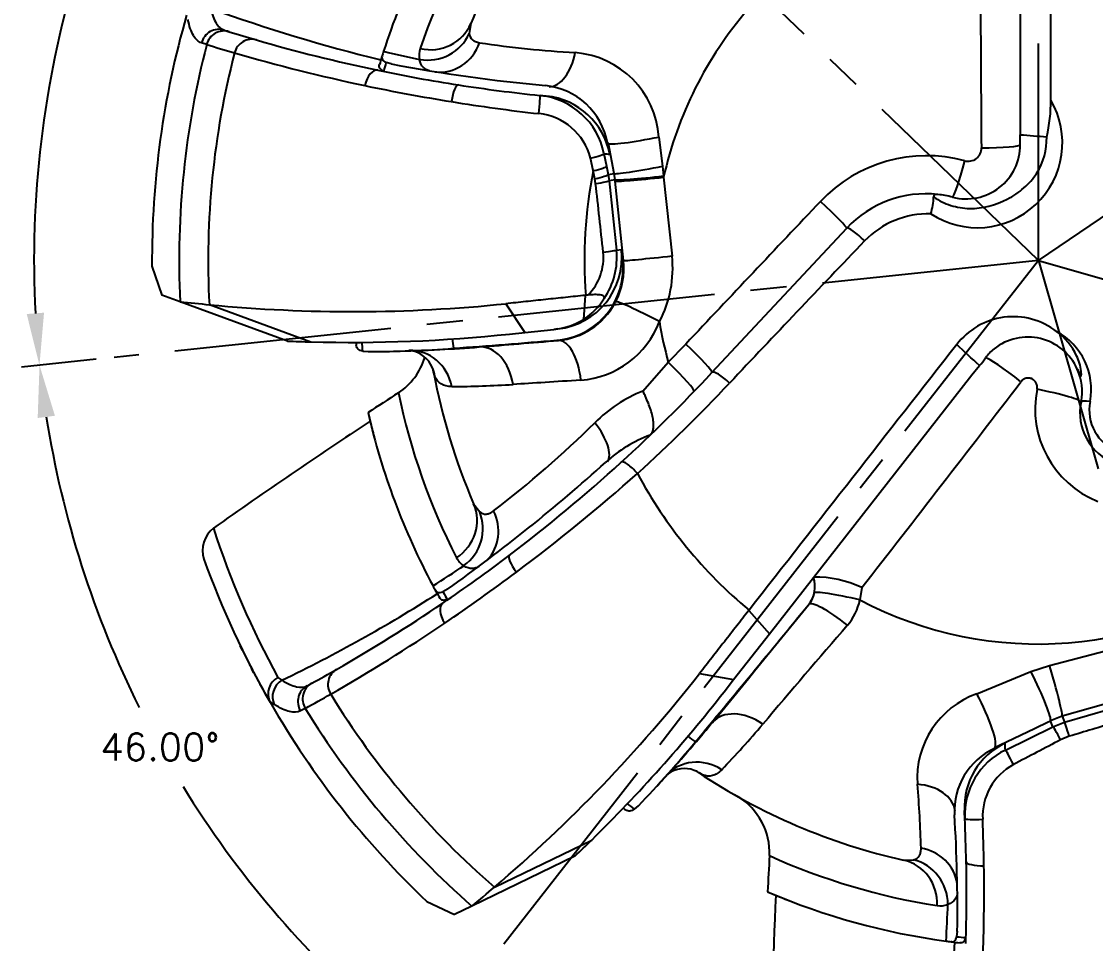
# Model space of a CAD drawing. Extents: x 34 to 102, y 11 to 33.
# Drawn here: x 93.64 to 97.351, y 14.397 to 17.584 of the extents above; entities that cross this region are included whole.
import ezdxf

# ---------------------------------------------------------------- set-up
doc = ezdxf.new("R2010")
doc.units = 0
doc.header["$MEASUREMENT"] = 0
doc.header["$PDMODE"] = 35
doc.linetypes.add('CENTER2', pattern=[1.125, 0.75, -0.125, 0.125, -0.125])
doc.layers.get('Defpoints').update_dxf_attribs({"color": 10, "linetype": 'CONTINUOUS'})
for name, color, linetype in [('CLine', 5, 'CENTER2'), ('Default', 7, 'CONTINUOUS'), ('Dims', 4, 'CONTINUOUS'), ('ODG-42752R1', 7, 'CONTINUOUS')]:
    doc.layers.add(name, color=color, linetype=linetype)
doc.styles.add('RomanS', font='romans')
doc.dimstyles.get("Standard").update_dxf_attribs({"dimtxt": 0.094, "dimasz": 0.18, "dimexe": 0.0625, "dimexo": 0.0625, "dimgap": 0.09, "dimtad": 0, "dimtih": 1, "dimtoh": 1, "dimdec": 4, "dimzin": 4, "dimdsep": 46, "dimtxsty": 'RomanS', "dimcen": 0.09, "dimazin": 1, "dimtfac": 1, "dimtdec": 4, "dimtofl": 0, "dimtmove": 0, "dimatfit": 1, "dimfxl": 1, "dimtfill": 1, "dimtolj": 1, "dimtzin": 0, "dimarcsym": 0})

# ---------------------------------------------------------------- blocks, each defined once
blk = doc.blocks.new('SE')
at = {"layer": 'ODG-42752R1', "color": 7, "linetype": 'Continuous'}
for p, q in [((8.0079, 7.3999), (8.0079, 6.2448)), ((5.2572, 6.6064), (5.275, 6.6008)), ((6.1094, 6.6292), (6.1042, 6.5951)), ((5.1969, 6.5566), (5.1789, 6.5623)), ((5.1969, 6.5566), (5.1969, 6.5566)), ((5.8019, 6.514), (5.8028, 6.5166)), ((5.8168, 6.495), (5.8163, 6.4933)), ((5.8348, 6.4895), (5.8168, 6.495)), ((6.7586, 6.2368), (6.772, 6.1362)), ((8.0079, 6.2105), (8.0079, 6.2448)), ((6.5817, 6.2166), (6.5891, 6.1774)), ((6.6047, 6.1104), (6.5847, 6.2143)), ((6.5326, 6.1206), (6.5228, 6.1641)), ((6.5694, 6.1794), (6.578, 6.1357)), ((6.578, 6.1357), (6.5837, 6.1073)), ((6.772, 6.1362), (6.7753, 6.102)), ((6.5383, 6.0924), (6.5326, 6.1206)), ((6.5407, 6.0764), (6.5383, 6.0924)), ((6.5837, 6.1073), (6.6047, 6.1104)), ((6.5837, 6.1073), (6.5869, 6.0857)), ((6.6079, 6.0889), (6.5869, 6.0857)), ((6.5869, 6.0857), (6.6126, 5.8459)), ((6.6079, 6.0889), (6.6047, 6.1104)), ((6.6083, 6.0845), (6.6079, 6.0889)), ((6.7753, 6.102), (6.7756, 6.0978)), ((6.7756, 6.0978), (6.8046, 5.8255)), ((6.6371, 5.8095), (6.6083, 6.0845)), ((6.9425, 5.4227), (7.408, 5.9219)), ((6.6126, 5.8459), (6.63, 5.8477)), ((6.63, 5.8477), (6.634, 5.81)), ((5.0079, 5.7904), (5.042, 5.6907)), ((5.1051, 5.6675), (5.042, 5.6907)), ((6.5047, 5.6894), (6.4982, 5.6062)), ((6.5063, 5.6896), (6.5047, 5.6894)), ((6.5142, 5.6904), (6.5063, 5.6896)), ((5.476, 5.5314), (5.1051, 5.6675)), ((5.2064, 5.6573), (5.2061, 5.6573)), ((5.2064, 5.6573), (5.5568, 5.5287)), ((6.23, 5.6606), (6.2963, 5.5612)), ((6.2963, 5.5612), (6.3963, 5.5717)), ((6.4097, 5.5732), (6.3963, 5.5717)), ((6.2433, 5.5557), (6.2963, 5.5612)), ((5.7366, 5.4966), (5.7543, 5.4949)), ((6.7918, 5.458), (6.852, 5.521)), ((6.7041, 5.3587), (6.7918, 5.458)), ((5.9852, 5.4098), (5.9805, 5.4255)), ((7.8405, 5.4148), (7.8666, 5.4468)), ((7.1411, 4.5197), (7.8405, 5.4148)), ((6.1192, 4.9687), (6.1402, 4.9412)), ((7.4598, 4.6795), (7.4533, 4.6366)), ((5.9886, 4.6674), (5.9872, 4.6699)), ((6.029, 4.674), (6.0126, 4.6649)), ((6.0126, 4.6649), (6.0134, 4.6634)), ((7.0709, 4.6014), (7.0699, 4.6002)), ((7.2764, 4.6201), (7.2761, 4.62)), ((7.0699, 4.6002), (7.1411, 4.5197)), ((7.0173, 4.3612), (7.1411, 4.5197)), ((5.3203, 4.4629), (5.3128, 4.4783)), ((8.1092, 4.4103), (8.3018, 4.4604)), ((5.3602, 4.3843), (5.3523, 4.3995)), ((6.8998, 4.3825), (7.0173, 4.3612)), ((7.858, 4.3119), (8.0445, 4.3889)), ((8.0445, 4.3889), (8.1092, 4.4103)), ((5.4432, 4.3684), (5.457, 4.3591)), ((5.5437, 4.3398), (5.56, 4.3487)), ((6.9845, 4.3192), (7.0173, 4.3612)), ((5.4024, 4.3069), (5.3941, 4.3218)), ((5.4304, 4.2756), (5.4143, 4.2862)), ((5.4143, 4.2862), (5.4162, 4.2827)), ((8.3481, 4.2905), (8.1526, 4.2347)), ((5.5376, 4.2618), (5.5211, 4.2528)), ((5.5376, 4.2618), (5.5376, 4.2618)), ((8.1526, 4.2347), (8.1119, 4.2192)), ((8.1526, 4.2347), (8.1606, 4.2138)), ((8.1606, 4.2138), (8.32, 4.2597)), ((7.9563, 4.1178), (8.12, 4.1981)), ((8.12, 4.1981), (8.1119, 4.2192)), ((8.12, 4.1981), (8.1606, 4.2138)), ((8.1771, 4.1652), (8.1469, 4.1528)), ((7.9551, 4.1412), (7.9182, 4.1235)), ((6.9101, 4.0322), (6.8956, 4.0398)), ((6.675, 3.9137), (6.6885, 3.9252)), ((6.1912, 3.6439), (6.527, 3.8067)), ((6.4689, 3.7504), (6.1134, 3.5781)), ((7.6046, 3.7372), (7.6391, 3.738)), ((6.1912, 3.6439), (6.1909, 3.6437)), ((5.9575, 3.5936), (6.0529, 3.5488)), ((6.1134, 3.5781), (6.0529, 3.5488)), ((7.7899, 3.491), (7.7877, 3.4724)), ((7.7715, 3.4544), (7.7688, 3.4548)), ((7.7877, 3.4724), (7.7894, 3.4722))]:
    blk.add_line(p, q, dxfattribs=at)
for centre, radius, start, end in [((8.0704, 5.8105), 2.125, 140.4398, 157.3392), ((8.0704, 5.8105), 2.375, 146.7973, 162.2846), ((114.1059, 7.083), 106.2362, 179.979191, 180.476389), ((8.0704, 5.8105), 2.258, 145.7055, 161.0806), ((7.0364, 11.6427), 5.2858, 249.7959, 256.459), ((8.0704, 5.8105), 3.0625, 163.9274, 180.3765), ((8.0704, 5.8105), 1.3263, 139.1943, 167.4926), ((5.2571, 6.5414), 0.0621, 73.2405, 165.8215), ((6.9007, 11.8145), 5.4613, 252.6813, 253.7112), ((6.9119, 11.8516), 5.5, 253.7076, 258.2095), ((8.0704, 5.8105), 2.9687, 165.4448, 182.7615), ((6.8502, 11.8504), 5.5459, 252.6561, 253.694), ((8.1875, 5.7734), 2.4978, 162.2895, 162.6883), ((7.0735, 11.8407), 5.4563, 256.5892, 257.927), ((6.0014, 6.52), 0.0708, 161.3669, 192.1606), ((6.6805, 10.1722), 3.6497, 261.4824, 266.7007), ((8.0704, 5.8105), 2.8684, 165.5243, 183.0627), ((7.0182, 12.4597), 6.1779, 253.78535, 258.09203), ((8.0704, 5.8105), 2.375, 162.7718, 163.4512), ((6.4457, 6.2159), 0.3136, 3.8259, 85.4613), ((6.9119, 11.8516), 5.5, 258.2095, 261.1565), ((9.3731, 5.4768), 3.6991, 164.0504, 164.5029), ((6.8812, 12.0119), 5.6206, 259.2699, 264.7528), ((7.0504, 12.6109), 6.3325, 258.08865, 260.83825), ((6.9119, 11.8516), 5.5, 261.1565, 264.1198), ((6.3423, 6.1727), 0.2433, 10.3767, 84.1255), ((7.0849, 12.8263), 6.5507, 260.84075, 263.51113), ((6.9119, 11.8516), 5.5, 264.1198, 264.3624), ((6.3227, 6.1303), 0.2516, 11.2522, 84.1139), ((6.3461, 6.1323), 0.2472, 10.5036, 84.0676), ((6.5394, 6.4434), 0.0914, 232.6755, 235.3036), ((7.8597, 6.217), 0.2936, 236.654, 30.2108), ((7.5856, 6.36), 0.5278, 346.5613, 0.514), ((6.3236, 6.1131), 0.2056, 14.3755, 84.1304), ((15.4872, 96.5094), 90.5739, 265.263279, 265.321121), ((6.5002, 6.1006), 0.1417, 53.375, 54.9037), ((6.3488, 6.1725), 0.2396, 10.0521, 10.749), ((7.8204, 6.2105), 0.1875, 255.6226, 0), ((7.828, 6.1985), 0.0454, 254.4541, 1.5127), ((7.1572, 11.8993), 5.75, 264.13259, 264.33031), ((7.6841, 5.6677), 0.5045, 74.8636, 136.6332), ((8.0704, 5.8105), 1.5688, 168.6001, 184.423), ((-76.8075, -3.1382), 83.8561, 6.145572, 6.308748), ((198.825, -175.1748), 263.6373, 136.585908, 136.733271), ((7.6811, 5.6672), 0.3734, 83.5131, 137), ((7.5345, 6.0303), 0.1739, 340.3139, 359.8614), ((7.6811, 5.6672), 0.3734, 75.6226, 83.5131), ((7.691, 5.6652), 0.3065, 88.6321, 136.1867), ((67.8655, -51.9288), 83.6015, 136.255028, 136.719396), ((6.3823, 5.8209), 0.2492, 276.3201, 6.1768), ((6.3843, 5.8198), 0.1834, 315.1007, 6.0054), ((6.3654, 5.8198), 0.2486, 325.2309, 6.0273), ((6.3855, 5.7832), 0.2499, 274.8922, 6.1491), ((6.3872, 5.7833), 0.2512, 332.6756, 5.983), ((6.6176, 5.7061), 0.1052, 79.3566, 81.0446), ((6.4089, 5.7837), 0.398, 332.2797, 6.024), ((6.3826, 5.7926), 0.2193, 301.8003, 328.487), ((5.6835, 10.8793), 5.2438, 263.6672, 264.7767), ((5.7016, 10.7803), 5.147, 264.4794, 275.8929), ((6.389, 5.7813), 0.2487, 275.2921, 331.3538), ((6.389, 5.7813), 0.2487, 331.3538, 332.9019), ((6.3722, 5.8108), 0.2403, 275.7743, 301.6297), ((7.9831, 5.371), 0.2448, 52.2047, 142.7873), ((6.4658, 5.7117), 0.3163, 274.4009, 339.0559), ((8.0704, 5.8105), 1.3263, 189.1943, 195.4133), ((5.6945, 10.7769), 5.25, 267.6147, 268.4975), ((5.6945, 10.7769), 5.25, 268.4975, 276), ((20.8023, 7.2361), 14.854, 186.56192, 186.68678), ((1.3747, 68.0733), 62.7412, 274.27286, 274.600373), ((1.4411, 64.1916), 58.8682, 274.576999, 274.843855), ((6.4273, 5.6806), 0.1478, 262.0417, 264.0235), ((8.0338, 5.3577), 0.1875, 24.1814, 128.5019), ((8.0258, 5.3644), 0.227, 349.3584, 61.7865), ((8.0704, 5.8105), 2.375, 186.8576, 187.1333), ((0.7719, 4.9282), 4.9971, 6.5317, 6.9019), ((5.7379, 9.6687), 4.1739, 270.2245, 274.2783), ((5.6543, 12.2169), 6.7235, 271.59939, 272.97176), ((5.8876, 5.4032), 0.0962, 23.2605, 79.7152), ((5.8031, 9.6522), 4.1547, 272.7511, 274.6332), ((5.7592, 12.0043), 6.5043, 272.55657, 273.34499), ((-44.8825, -51.7387), 77.7988, 47.310906, 47.389503), ((8.0069, 5.3915), 0.1443, 128.5019, 145.375), ((5.7329, 5.5422), 0.228, 303.6795, 342.8481), ((7.7092, 5.596), 0.2169, 316.515, 325.603), ((5.9308, 5.4194), 0.0501, 6.9465, 26.0586), ((8.0704, 5.8105), 2.125, 190.4398, 203.3392), ((2.9201, 9.1737), 5.5, 312.4029, 317), ((8.0338, 5.3577), 0.1875, 348.6735, 24.1814), ((6.0291, 8.92), 3.5457, 270.2349, 273.6581), ((2.8089, 9.3384), 5.7631, 312.27036, 316.70135), ((-59.0609, 56.691), 84.4406, 321.978694, 322.589081), ((14.4917, -8.0947), 15.9794, 122.69827, 123.1467), ((8.0704, 5.8106), 2.258, 191.7055, 207.0806), ((6.8904, 4.8946), 0.5001, 111.8657, 134.8343), ((8.4028, 5.2968), 0.3438, 168.5841, 248.2728), ((8.4015, 5.284), 0.1875, 168.6735, 249), ((8.4, 5.2932), 0.154, 169.0389, 248.4184), ((8.0704, 5.8105), 2.375, 192.7973, 208.2846), ((15.1715, -9.1072), 17.1696, 123.23425, 125.42191), ((8.0704, 5.8105), 2.375, 193.5512, 194.8804), ((3.9172, 7.9014), 3.7285, 307.5259, 314.6564), ((6.9036, 4.747), 0.4914, 110.7688, 131.9065), ((2.5689, 9.5438), 5.9739, 305.39528, 312.11945), ((2.9201, 9.1737), 5.5, 307.1565, 312.4029), ((2.2523, 10.0857), 6.6911, 306.86803, 311.49322), ((8.0704, 5.8105), 1.5688, 208.0095, 230.423), ((5.2819, 4.807), 0.099, 128.5927, 197.3075), ((8.0703, 5.8105), 2.9969, 198.0011, 208.7643), ((2.9201, 9.1737), 5.5, 304.2095, 307.1565), ((8.0704, 5.8105), 3.0625, 199.7137, 209.9274), ((3.0401, 9.2823), 5.4563, 302.5892, 303.927), ((6.1228, 4.8151), 0.0708, 207.3669, 238.1606), ((2.4701, 9.8008), 6.3325, 304.08865, 306.83825), ((7.1987, 4.6835), 0.1, 320.6684, 18.3018), ((7.2987, 4.3366), 0.3789, 64.8273, 90.6939), ((8.0704, 5.8105), 1.3263, 242.2737, 306.6978), ((8.1784, 5.8689), 2.4978, 208.2895, 208.6883), ((3.1569, 9.1181), 5.2858, 295.7959, 302.459), ((8.0704, 5.8105), 2.375, 208.7718, 209.4512), ((9.2154, 6.5158), 3.6991, 210.0504, 210.5029), ((7.1987, 4.6833), 0.1002, 320.8596, 346.713), ((2.9201, 9.1737), 5.5, 299.7076, 304.2095), ((-59.2205, 59.0007), 85.9014, 320.313733, 320.723829), ((-90.0507, 83.7764), 125.4523, 320.638421, 320.878488), ((7.2691, 4.6725), 0.1877, 318.9961, 348.9701), ((2.5564, 9.6725), 6.1779, 299.78535, 304.09203), ((42.0905, -25.3826), 45.8106, 139.20273, 139.76609), ((8.0704, 5.8105), 3.0625, 206.1066, 207.7557), ((8.0704, 5.8105), 3.0625, 207.7557, 209.4063), ((2.939, 9.1399), 5.4613, 298.6813, 299.7112), ((2.8499, 7.5589), 5.147, 310.4794, 321.8929), ((5.4722, 4.312), 0.0634, 117.2056, 204.0584), ((5.5903, 4.2945), 0.0621, 119.2405, 211.8215), ((8.0704, 5.8105), 3.0625, 209.4063, 209.9274), ((2.878, 9.1284), 5.5459, 298.6561, 299.694), ((8.0704, 5.8105), 2.8684, 211.5243, 229.0627), ((2.8474, 7.5514), 5.25, 314.4975, 322), ((7.9609, 4.0203), 0.3092, 109.4384, 183.8769), ((8.0704, 5.8105), 3.0625, 209.9274, 226.3765), ((8.0704, 5.8105), 2.9688, 211.4448, 228.7615), ((3.7319, 6.8482), 4.1547, 318.7511, 320.6332), ((2.0094, 8.4506), 6.5043, 318.55657, 319.34499), ((4.4156, 6.5022), 3.5457, 316.2349, 319.6581), ((-23.2778, 69.0804), 72.0575, 295.654776, 295.824736), ((15.1016, -18.5944), 23.7897, 106.52478, 106.92208), ((15.8892, 15.9594), 14.854, 232.56192, 232.68678), ((3.6747, 6.8128), 4.1739, 316.2245, 320.2783), ((8.0202, 3.9061), 0.2401, 115.1308, 182.8575), ((8.0597, 3.9194), 0.2452, 115.2439, 182.6416), ((8.0918, 4.0559), 0.1863, 157.7828, 158.7326), ((2.2127, 3.8452), 5.75, 2.7172, 2.95064), ((62.2003, -99.2838), 116.7086, 117.590482, 117.680776), ((1.7837, 8.5228), 6.7235, 317.59939, 318.97176), ((8.0664, 3.8928), 0.2505, 116.0674, 182.6518), ((6.8471, 3.9575), 0.0962, 69.2591, 125.7152), ((6.8654, 3.9997), 0.0501, 52.9478, 72.058), ((8.0818, 3.8883), 0.2041, 118.6555, 182.7964), ((8.0704, 5.8105), 2.125, 236.4398, 257.3392), ((4.1664, 3.6923), 3.4995, 1.4168, 5.0344), ((6.9135, 3.7618), 0.228, 357.6795, 58.3368), ((8.0704, 5.8105), 2.375, 232.8576, 233.1333), ((3.6351, -0.0525), 4.9971, 52.5317, 52.9019), ((2.3222, 3.6207), 5.5, 2.7147, 2.996), ((2.5685, 3.5683), 5.2221, 359.1516, 3.5772), ((2.3225, 3.6207), 5.4997, 1.1565, 2.7147), ((1.3959, 3.6234), 6.487, 0.83413, 2.25252), ((2.8474, 7.5514), 5.25, 313.6147, 314.4975), ((23.0943, 2.8322), 15.9794, 176.69827, 177.1467), ((8.0704, 5.8106), 2.258, 245.7055, 261.0806), ((2.3222, 3.6207), 5.5, 358.2095, 1.1565), ((1.5504, 3.6252), 6.3325, 358.08865, 0.83825), ((2.7662, 7.6146), 5.2438, 309.6672, 310.7767), ((8.0704, 5.8105), 2.375, 246.7973, 262.2846), ((24.313, 2.787), 17.1696, 177.23425, 179.42191), ((8.0704, 5.8105), 2.375, 247.5512, 248.8804), ((7.7309, 3.6498), 0.0708, 261.3669, 292.1606), ((2.3049, 3.7817), 5.4563, 356.5892, 357.927), ((2.5064, 3.7796), 5.2858, 349.7959, 356.459), ((8.0867, 5.9323), 2.4978, 262.2895, 262.6883), ((8.0704, 5.8105), 2.375, 262.7718, 263.4512), ((8.1728, 7.1514), 3.6991, 264.0504, 264.5029)]:
    blk.add_arc(centre, radius, start, end, dxfattribs=at)
for centre, major_axis, ratio, start_param, end_param in [((5.2384, 6.5468), (0.0188, 0.0596), 0.982828, 0, 1.621155), ((5.9664, 6.689), (-0.143, 0.0597), 0.965196, 1.744782, 3.141593), ((5.3514, 6.5125), (0.0175, 0.06), 0.964315, 0, 1.601373), ((5.9616, 6.652), (-0.1537, -0.0201), 0.962871, 1.255339, 2.615809), ((6.0043, 6.6156), (-0.0267, -0.1527), 0.936969, 0.052559, 1.384784), ((6.3891, 6.565), (0.0147, 0.1543), 0.554629, 3.212746, 4.526455), ((5.7753, 6.4065), (0.0128, 0.0612), 0.526971, 0, 1.545349), ((6.0568, 6.3552), (0.0096, 0.0618), 0.240853, 0, 1.544242), ((6.342, 6.3184), (0.0064, 0.0622), 0.041656, 4.704673, 6.283185), ((6.7368, 6.2439), (-0.1522, -0.0292), 0.071938, 0.034997, 1.700607), ((7.8679, 6.2105), (0.14, 0), 0.077819, 4.751765, 6.283185), ((6.5081, 6.1675), (0.0613, 0.0121), 0.10085, 4.934414, 6.2481), ((6.5167, 6.1238), (0.0613, 0.0121), 0.102455, 4.953657, 6.248094), ((6.7568, 6.14), (-0.1522, -0.0293), 0.042959, 0.034939, 1.662693), ((7.8086, 6.1645), (-0.0348, -0.1356), 0.067703, 0, 1.515757), ((6.5223, 6.0954), (0.0613, 0.0121), 0.09826, 4.955379, 6.248109), ((6.5248, 6.0792), (0.0621, 0.0067), 0.073696, 4.963811, 6.248184), ((6.7619, 6.1051), (-0.1542, -0.016), 0.028373, 0.034921, 1.654768), ((6.7624, 6.1007), (-0.1542, -0.0161), 0.02768, 0.03492, 1.653566), ((7.3056, 6.0173), (0.1024, -0.0955), 0.040863, 0, 1.493673), ((7.4537, 5.8792), (0.0457, -0.0426), 0.157917, 1.361608, 3.141593), ((6.5505, 5.8393), (0.0621, 0.0066), 0.03334, 4.972104, 6.248259), ((6.7911, 5.8257), (-0.1542, -0.0161), 0.010141, 0.034908, 1.657473), ((6.7478, 5.5965), (-0.1376, 0.0713), 0.052072, 4.642347, 6.248533), ((6.4243, 5.3791), (-0.013, 0.1545), 0.433218, 4.787776, 6.274506), ((5.9011, 5.3437), (0.0025, -0.155), 0.938632, 1.754913, 3.164098), ((6.1493, 5.3565), (-0.0123, 0.1545), 0.698749, 4.819697, 6.267875), ((6.8401, 5.5182), (0.1024, -0.0955), 0.072652, 0, 1.522506), ((6.78, 5.4548), (-0.1008, 0.0971), 0.075052, 3.141593, 4.667939), ((8.0082, 5.3777), (-0.1221, 0.0954), 0.075681, 4.755753, 6.146561), ((5.8332, 5.3806), (-0.1425, -0.061), 0.960796, 2.91873, 3.138907), ((6.9882, 5.3801), (0.0457, -0.0426), 0.235424, 1.459928, 3.141593), ((8.0657, 5.3513), (-0.152, 0.0304), 0.08564, 3.141593, 4.728634), ((8.252, 5.314), (0.0343, -0.0069), 0.222914, 1.70612, 3.141593), ((6.4742, 5.2259), (-0.1038, 0.1151), 0.410595, 3.233861, 4.548431), ((6.6711, 5.0662), (0.0421, -0.0462), 0.251216, 1.506415, 3.141593), ((5.9769, 4.9073), (0.1423, 0.0614), 0.965196, 4.886375, 6.283185), ((6.0001, 4.8782), (0.0923, 0.1245), 0.962871, 4.396931, 5.757402), ((6.0561, 4.8836), (0.0913, -0.1253), 0.936969, 0.173763, 1.384784), ((6.2798, 4.7404), (0.0377, -0.0498), 0.240853, 3.141593, 4.685835), ((7.447, 4.6246), (0.1508, -0.0357), 0.084429, 1.549087, 3.13946), ((6.0474, 4.5736), (0.0351, -0.0517), 0.526971, 3.141593, 4.686942), ((7.3965, 4.5221), (-0.1201, 0.0979), 0.194193, 4.752134, 6.280868), ((5.6767, 4.3423), (0.031, -0.0543), 0.964315, 3.141593, 4.742966), ((8.044, 4.3584), (0.0675, -0.1395), 0.090151, 0.035049, 1.746953), ((8.1099, 4.3836), (0.0425, -0.1491), 0.043253, 0.034939, 1.738563), ((5.4835, 4.3065), (-0.0338, -0.0526), 0.924504, 4.213232, 5.778563), ((5.5735, 4.2848), (0.0298, -0.0549), 0.982828, 3.141593, 4.762747), ((7.8514, 4.2656), (0.0671, -0.1397), 0.172766, 0.03544, 1.824137), ((7.0625, 4.1132), (-0.1197, 0.0985), 0.698751, 4.819697, 6.267875), ((8.1474, 4.142), (-0.0275, 0.0561), 0.070024, 4.872074, 6.248193), ((8.1778, 4.1537), (-0.0173, 0.0601), 0.039941, 4.892549, 6.248251), ((6.8993, 3.9258), (0.1132, -0.1059), 0.938632, 1.754913, 3.164098), ((7.9836, 4.0617), (-0.0275, 0.0561), 0.045008, 4.793642, 6.248243), ((6.8256, 3.9026), (-0.0551, -0.1449), 0.960796, 2.91873, 3.138867), ((7.6281, 3.8943), (-0.1547, -0.0088), 0.680958, 3.187476, 4.516453), ((7.8785, 3.8841), (-0.0624, -0.003), 0.091217, 0, 1.557324), ((7.6363, 3.6361), (0.155, 0.0002), 0.936969, 0.139232, 1.384784), ((7.5706, 3.586), (-0.034, -0.1512), 0.965196, 1.744782, 3.141593), ((7.6078, 3.5876), (0.0465, -0.1479), 0.962871, 1.255339, 2.615809), ((7.8836, 3.7329), (-0.0625, -0.0013), 0.240853, 0, 1.544242)]:
    blk.add_ellipse(centre, major_axis=major_axis, ratio=ratio, start_param=start_param, end_param=end_param, dxfattribs=at)
for points, knots in [([(8.1134, 6.3647), (8.1135, 6.5337), (8.1135, 6.7027), (8.1135, 7.0407), (8.1135, 7.2097), (8.1135, 7.3787)], [0, 0, 0, 0, 0.5, 0.5, 1, 1, 1, 1]), ([(5.2109, 6.6821), (5.2156, 6.6603), (5.2219, 6.6431), (5.2375, 6.6179), (5.2466, 6.6098), (5.2572, 6.6064)], [0, 0, 0, 0, 0.5, 0.5, 1, 1, 1, 1]), ([(5.1789, 6.5623), (5.1681, 6.5657), (5.1587, 6.5743), (5.1431, 6.6014), (5.1368, 6.6198), (5.1323, 6.6433)], [0, 0, 0, 0, 0.5, 0.5, 1, 1, 1, 1]), ([(6.1042, 6.5951), (6.105, 6.586), (6.1085, 6.5788), (6.1174, 6.5707), (6.121, 6.5685), (6.1295, 6.5649), (6.1344, 6.5636), (6.1399, 6.5627)], [0, 0, 0, 0, 0.5, 0.5, 0.75, 0.75, 1, 1, 1, 1]), ([(5.8028, 6.5166), (5.8013, 6.5121), (5.8018, 6.508), (5.8065, 6.5008), (5.8107, 6.4976), (5.8168, 6.495)], [0, 0, 0, 0, 0.5, 0.5, 1, 1, 1, 1]), ([(5.9668, 6.4655), (5.9643, 6.4663), (5.9618, 6.4672), (5.9542, 6.4705), (5.9497, 6.4735), (5.9383, 6.484), (5.9337, 6.4933), (5.9323, 6.5051)], [0.1435621, 0.1435621, 0.1435621, 0.1435621, 0.25, 0.25, 0.5, 0.5, 1, 1, 1, 1]), ([(5.8084, 6.4652), (5.8021, 6.4679), (5.7978, 6.471), (5.7929, 6.4783), (5.7924, 6.4824), (5.7937, 6.487)], [0, 0, 0, 0, 0.5, 0.5, 1, 1, 1, 1]), ([(7.7084, 6.0298), (7.7266, 6.0172), (7.7467, 6.0073), (7.7885, 5.9939), (7.8102, 5.9903), (7.877, 5.9889), (7.9218, 6.0007), (7.9836, 6.0328), (8.003, 6.0457), (8.0373, 6.0757), (8.0521, 6.0926), (8.0881, 6.1486), (8.1005, 6.1927), (8.099, 6.2373)], [0, 0, 0, 0, 0.125, 0.125, 0.25, 0.25, 0.5, 0.5, 0.625, 0.625, 0.75, 0.75, 1, 1, 1, 1]), ([(7.7233, 6.0382), (7.7211, 6.0385), (7.7191, 6.0385), (7.7155, 6.0383), (7.7139, 6.0379), (7.7112, 6.0367), (7.7101, 6.0358), (7.7086, 6.0333), (7.7083, 6.0318), (7.7084, 6.0298)], [0, 0, 0, 0, 0.25, 0.25, 0.5, 0.5, 0.75, 0.75, 1, 1, 1, 1]), ([(6.5047, 5.6894), (6.4824, 5.6871), (6.4598, 5.6847), (6.4144, 5.6799), (6.3915, 5.6775), (6.3456, 5.6727), (6.3225, 5.6703), (6.2763, 5.6654), (6.2532, 5.663), (6.23, 5.6606)], [0, 0, 0, 0, 0.25, 0.25, 0.5, 0.5, 0.75, 0.75, 1, 1, 1, 1]), ([(6.5696, 5.678), (6.5705, 5.6795), (6.571, 5.681), (6.5708, 5.6837), (6.5701, 5.685), (6.5678, 5.6872), (6.5661, 5.6882), (6.5618, 5.6898), (6.5593, 5.6904), (6.5536, 5.6914), (6.5505, 5.6917), (6.5438, 5.692), (6.5403, 5.692), (6.5295, 5.6918), (6.5219, 5.6912), (6.5142, 5.6904)], [0, 0, 0, 0, 0.125, 0.125, 0.25, 0.25, 0.375, 0.375, 0.5, 0.5, 0.625, 0.625, 0.75, 0.75, 1, 1, 1, 1]), ([(8.2049, 5.4345), (8.2082, 5.4271), (8.211, 5.4194), (8.2149, 5.4119), (8.2157, 5.4103), (8.2175, 5.4095), (8.2183, 5.4115), (8.219, 5.4182), (8.2186, 5.4231), (8.2169, 5.4371), (8.2149, 5.4463), (8.2095, 5.464), (8.2062, 5.4726), (8.1869, 5.5143), (8.1628, 5.5427), (8.1331, 5.5645)], [0, 0, 0, 0, 0.125, 0.125, 0.15625, 0.15625, 0.1875, 0.1875, 0.25, 0.25, 0.375, 0.375, 0.5, 0.5, 1, 1, 1, 1]), ([(5.7366, 5.4966), (5.7295, 5.498), (5.7241, 5.5003), (5.7166, 5.5066), (5.7144, 5.5107), (5.7138, 5.5156)], [0, 0, 0, 0, 0.5, 0.5, 1, 1, 1, 1]), ([(7.7881, 5.5191), (7.6685, 5.3661), (7.549, 5.2132), (7.3099, 4.9073), (7.1904, 4.7543), (7.0709, 4.6014)], [0, 0, 0, 0, 0.5, 0.5, 1, 1, 1, 1]), ([(6.0436, 5.3743), (6.0288, 5.3744), (6.0167, 5.3773), (5.9973, 5.3891), (5.99, 5.3979), (5.9852, 5.4098)], [0, 0, 0, 0, 0.5, 0.5, 1, 1, 1, 1]), ([(6.4901, 5.3964), (6.4465, 5.3937), (6.4051, 5.391), (6.3269, 5.3861), (6.2899, 5.3837), (6.2553, 5.3815)], [0, 0, 0, 0, 0.5, 0.5, 1, 1, 1, 1]), ([(8.0658, 5.3648), (8.0665, 5.3683), (8.0666, 5.3719), (8.0657, 5.379), (8.0647, 5.3824), (8.0601, 5.3921), (8.0549, 5.3974), (8.0452, 5.4021), (8.0418, 5.4031), (8.0346, 5.4039), (8.0311, 5.4036), (8.0241, 5.4018), (8.0209, 5.4004), (8.0149, 5.3964), (8.0123, 5.3939), (8.0101, 5.3911)], [0, 0, 0, 0, 0.125, 0.125, 0.25, 0.25, 0.5, 0.5, 0.625, 0.625, 0.75, 0.75, 0.875, 0.875, 1, 1, 1, 1]), ([(6.7299, 5.2069), (6.7329, 5.2098), (6.7352, 5.2132), (6.7379, 5.2191), (6.7386, 5.2212), (6.7398, 5.2257), (6.7403, 5.2281), (6.7412, 5.2356), (6.7413, 5.2411), (6.7407, 5.2501), (6.7404, 5.2532), (6.7395, 5.2596), (6.7389, 5.2629), (6.7368, 5.2731), (6.735, 5.2802), (6.7306, 5.295), (6.7279, 5.3028), (6.7221, 5.3184), (6.7189, 5.3264), (6.7136, 5.3384), (6.7118, 5.3424), (6.709, 5.3485), (6.708, 5.3506), (6.7061, 5.3546), (6.7051, 5.3567), (6.7041, 5.3587)], [0, 0, 0, 0, 0.125, 0.125, 0.1875, 0.1875, 0.25, 0.25, 0.375, 0.375, 0.4375, 0.4375, 0.5, 0.5, 0.625, 0.625, 0.75, 0.75, 0.875, 0.875, 0.9375, 0.9375, 0.96875, 0.96875, 1, 1, 1, 1]), ([(6.1402, 4.9412), (6.1473, 4.9355), (6.1549, 4.9329), (6.1669, 4.9337), (6.171, 4.9348), (6.1795, 4.9384), (6.1839, 4.941), (6.1883, 4.9444)], [0, 0, 0, 0, 0.5, 0.5, 0.75, 0.75, 1, 1, 1, 1]), ([(6.1382, 4.7524), (6.1358, 4.7511), (6.1334, 4.75), (6.1256, 4.7468), (6.1203, 4.7456), (6.1049, 4.7447), (6.095, 4.7479), (6.0855, 4.755)], [0.1406873, 0.1406873, 0.1406873, 0.1406873, 0.25, 0.25, 0.5, 0.5, 1, 1, 1, 1]), ([(5.9872, 4.6699), (5.9895, 4.6657), (5.9928, 4.6632), (6.0012, 4.6615), (6.0064, 4.6623), (6.0126, 4.6649)], [0, 0, 0, 0, 0.5, 0.5, 1, 1, 1, 1]), ([(6.0282, 4.6382), (6.0219, 4.6355), (6.0166, 4.6346), (6.008, 4.6361), (6.0047, 4.6386), (6.0023, 4.6428)], [0, 0, 0, 0, 0.5, 0.5, 1, 1, 1, 1]), ([(7.0699, 4.6002), (7.056, 4.5825), (7.0421, 4.5646), (7.014, 4.5286), (6.9998, 4.5104), (6.9714, 4.4741), (6.9571, 4.4558), (6.9285, 4.4192), (6.9142, 4.4009), (6.8998, 4.3825)], [0, 0, 0, 0, 0.25, 0.25, 0.5, 0.5, 0.75, 0.75, 1, 1, 1, 1]), ([(5.457, 4.3591), (5.476, 4.3473), (5.4928, 4.3399), (5.5217, 4.3335), (5.5339, 4.3345), (5.5437, 4.3398)], [0, 0, 0, 0, 0.5, 0.5, 1, 1, 1, 1]), ([(5.5211, 4.2528), (5.511, 4.2474), (5.4983, 4.2467), (5.468, 4.2542), (5.4504, 4.2625), (5.4304, 4.2756)], [0, 0, 0, 0, 0.5, 0.5, 1, 1, 1, 1]), ([(6.9762, 4.0496), (6.9659, 4.039), (6.9554, 4.0323), (6.9335, 4.0265), (6.9221, 4.0274), (6.9101, 4.0322)], [0, 0, 0, 0, 0.5, 0.5, 1, 1, 1, 1]), ([(7.7994, 4.0011), (7.7994, 4.0011), (7.7994, 4.0011), (7.799, 4.0003), (7.798, 3.9977), (7.7976, 3.9967)], [0.4799445, 0.4799445, 0.4799445, 0.4799445, 0.4843122, 0.8327737, 1, 1, 1, 1]), ([(6.675, 3.9137), (6.6691, 3.9096), (6.6637, 3.9073), (6.6539, 3.9062), (6.6495, 3.9075), (6.6455, 3.9105)], [0, 0, 0, 0, 0.5, 0.5, 1, 1, 1, 1]), ([(7.6391, 3.738), (7.648, 3.7404), (7.6545, 3.745), (7.6609, 3.7552), (7.6625, 3.7592), (7.6645, 3.7682), (7.6649, 3.7732), (7.6648, 3.7788)], [0, 0, 0, 0, 0.5, 0.5, 0.75, 0.75, 1, 1, 1, 1]), ([(7.7906, 3.6252), (7.7903, 3.6226), (7.7898, 3.62), (7.7879, 3.612), (7.7858, 3.607), (7.7774, 3.5939), (7.769, 3.5878), (7.7576, 3.5843)], [0.1437311, 0.1437311, 0.1437311, 0.1437311, 0.25, 0.25, 0.5, 0.5, 1, 1, 1, 1]), ([(7.7688, 3.4548), (7.7735, 3.4542), (7.7775, 3.4553), (7.7838, 3.4612), (7.7861, 3.4659), (7.7877, 3.4724)], [0, 0, 0, 0, 0.5, 0.5, 1, 1, 1, 1]), ([(7.8185, 3.4693), (7.8169, 3.4626), (7.8146, 3.4578), (7.8082, 3.4517), (7.8043, 3.4505), (7.7995, 3.451)], [0, 0, 0, 0, 0.5, 0.5, 1, 1, 1, 1])]:
    blk.add_open_spline(points, degree=3, knots=knots, dxfattribs=at)
for points in [[(5.7544, 5.2845), (5.7567, 5.2743), (5.759, 5.2642), (5.7615, 5.254)], [(7.1347, 3.6276), (7.1442, 3.6235), (7.1538, 3.6195), (7.1635, 3.6155)]]:
    blk.add_rational_spline(points, [0.999603161599, 0.999588739652, 0.999588739652, 0.999603161599], degree=3, dxfattribs=at)
blk = doc.blocks.new('*D604')
at = {"layer": 'Defpoints', "color": 0, "transparency": 16777216}
for p in [(96.2355, 20.1053), (97.1532, 19.969), (94.8439, 18.9887), (97.1531, 16.7586), (97.1532, 16.7586)]:
    blk.add_point(p, dxfattribs=at)
at = {"layer": 'Dims', "color": 0, "lineweight": -2, "transparency": 16777216}
for p, q in [((97.1532, 20.0315), (97.1532, 20.2913)), ((94.7989, 19.0321), (94.612, 19.2126))]:
    blk.add_line(p, q, dxfattribs=at)
for start, end in [(92.9723, 107.7859), (118.2337, 133.0277)]:
    blk.add_arc((97.1532, 16.7586), 3.4702, start, end, dxfattribs=at)
at = {"layer": 'Dims', "color": 0, "transparency": 16777216}
for points in [[(96.9725, 20.2541), (96.974, 20.1941), (97.1532, 20.2288)], [(94.8063, 19.274), (94.7643, 19.3168), (94.6569, 19.1692)]]:
    blk.add_solid(points, dxfattribs=at)
at = {"layer": 'Dims', "color": 0, "transparency": 16777216, "insert": (95.7973, 19.9529), "char_height": 0.094, "attachment_point": 5, "style": 'RomanS', "bg_fill": 3, "box_fill_scale": 1.25, "bg_fill_color": 256, "bg_fill_true_color": 13158600, "bg_fill_transparency": 0}
blk.add_mtext('\\A1;46.00°', dxfattribs=at)
blk = doc.blocks.new('*D605')
at = {"layer": 'Defpoints', "color": 0, "transparency": 16777216}
for p in [(94.8439, 18.9887), (94.0705, 18.352), (97.1531, 16.7586), (97.1532, 16.7586), (93.9604, 16.4231)]:
    blk.add_point(p, dxfattribs=at)
at = {"layer": 'Dims', "color": 0, "lineweight": -2, "transparency": 16777216}
for p, q in [((94.7989, 19.0321), (94.612, 19.2126)), ((93.8983, 16.4165), (93.6399, 16.3894))]:
    blk.add_line(p, q, dxfattribs=at)
for start, end in [(138.9723, 158.5895), (163.3761, 183.0277)]:
    blk.add_arc((97.1531, 16.7586), 3.4701, start, end, dxfattribs=at)
at = {"layer": 'Dims', "color": 0, "transparency": 16777216}
for points in [[(94.5132, 19.0568), (94.5574, 19.0162), (94.6569, 19.1692)], [(93.7178, 16.5777), (93.658, 16.573), (93.702, 16.3959)]]:
    blk.add_solid(points, dxfattribs=at)
at = {"layer": 'Dims', "color": 0, "transparency": 16777216, "insert": (93.8721, 17.8884), "char_height": 0.094, "attachment_point": 5, "style": 'RomanS', "bg_fill": 3, "box_fill_scale": 1.25, "bg_fill_color": 256, "bg_fill_true_color": 13158600, "bg_fill_transparency": 0}
blk.add_mtext('\\A1;50.00°', dxfattribs=at)
blk = doc.blocks.new('*D606')
at = {"layer": 'Defpoints', "color": 0, "transparency": 16777216}
for p in [(97.1532, 16.7586), (97.1532, 16.7586), (93.9604, 16.4231), (93.921, 15.4963), (95.1767, 14.2289)]:
    blk.add_point(p, dxfattribs=at)
at = {"layer": 'Dims', "color": 0, "lineweight": -2, "transparency": 16777216}
for p, q in [((93.8983, 16.4165), (93.6401, 16.3894)), ((95.1382, 14.1796), (94.9784, 13.975))]:
    blk.add_line(p, q, dxfattribs=at)
for start, end in [(188.9725, 206.4443), (211.6205, 229.0275)]:
    blk.add_arc((97.1532, 16.7586), 3.47, start, end, dxfattribs=at)
at = {"layer": 'Dims', "color": 0, "transparency": 16777216}
for points in [[(93.6959, 16.2136), (93.7554, 16.2214), (93.7022, 16.3959)], [(94.897, 14.1619), (94.8589, 14.1156), (95.0169, 14.0243)]]:
    blk.add_solid(points, dxfattribs=at)
at = {"layer": 'Dims', "color": 0, "transparency": 16777216, "insert": (94.1183, 15.0764), "char_height": 0.094, "attachment_point": 5, "style": 'RomanS', "bg_fill": 3, "box_fill_scale": 1.25, "bg_fill_color": 256, "bg_fill_true_color": 13158600, "bg_fill_transparency": 0}
blk.add_mtext('\\A1;46.00°', dxfattribs=at)
blk = doc.blocks.new('*D607')
at = {"layer": 'Defpoints', "color": 0, "transparency": 16777216}
for p in [(97.1532, 16.7586), (97.1532, 16.7586), (95.1767, 14.2289), (98.0381, 13.6727), (95.9658, 13.4964)]:
    blk.add_point(p, dxfattribs=at)
at = {"layer": 'Dims', "color": 0, "lineweight": -2, "transparency": 16777216}
for p, q in [((95.1382, 14.1796), (94.9774, 13.9737)), ((98.0553, 13.6126), (98.1273, 13.3615))]:
    blk.add_line(p, q, dxfattribs=at)
for start, end in [(234.9711, 253.9757), (263.9398, 283.0289)]:
    blk.add_arc((97.1532, 16.7586), 3.4716, start, end, dxfattribs=at)
at = {"layer": 'Dims', "color": 0, "transparency": 16777216}
for points in [[(95.1427, 13.8918), (95.1784, 13.94), (95.0159, 14.023)], [(97.9283, 13.4055), (97.9433, 13.3474), (98.1101, 13.4215)]]:
    blk.add_solid(points, dxfattribs=at)
at = {"layer": 'Dims', "color": 0, "transparency": 16777216, "insert": (96.4908, 13.3508), "char_height": 0.094, "attachment_point": 5, "style": 'RomanS', "bg_fill": 3, "box_fill_scale": 1.25, "bg_fill_color": 256, "bg_fill_true_color": 13158600, "bg_fill_transparency": 0}
blk.add_mtext('\\A1;54.00°', dxfattribs=at)
blk = doc.blocks.new('*D608')
at = {"layer": 'Defpoints', "color": 0, "transparency": 16777216}
for p in [(97.1532, 16.7586), (97.1532, 16.7586), (100.2391, 15.8738), (99.1609, 13.9265), (98.0381, 13.6727)]:
    blk.add_point(p, dxfattribs=at)
at = {"layer": 'Dims', "color": 0, "lineweight": -2, "transparency": 16777216}
for p, q in [((100.2992, 15.8565), (100.5504, 15.7845)), ((98.0553, 13.6126), (98.1273, 13.3615))]:
    blk.add_line(p, q, dxfattribs=at)
for start, end in [(318.1146, 341.0289), (288.9711, 311.7059)]:
    blk.add_arc((97.1532, 16.7586), 3.4716, start, end, dxfattribs=at)
at = {"layer": 'Dims', "color": 0, "transparency": 16777216}
for points in [[(100.4076, 15.6391), (100.4648, 15.621), (100.4903, 15.8017)], [(98.2908, 13.447), (98.2727, 13.5042), (98.1101, 13.4215)]]:
    blk.add_solid(points, dxfattribs=at)
at = {"layer": 'Dims', "color": 0, "transparency": 16777216, "insert": (99.608, 14.3039), "char_height": 0.094, "attachment_point": 5, "style": 'RomanS', "bg_fill": 3, "box_fill_scale": 1.25, "bg_fill_color": 256, "bg_fill_true_color": 13158600, "bg_fill_transparency": 0}
blk.add_mtext('\\A1;58.00°', dxfattribs=at)
blk = doc.blocks.new('*D609')
at = {"layer": 'Defpoints', "color": 0, "transparency": 16777216}
for p in [(99.8147, 18.5538), (100.6244, 16.799), (97.1532, 16.7586), (97.1532, 16.7586), (100.2391, 15.8738)]:
    blk.add_point(p, dxfattribs=at)
at = {"layer": 'Dims', "color": 0, "lineweight": -2, "transparency": 16777216}
for p, q in [((99.8665, 18.5888), (100.083, 18.7348)), ((100.2992, 15.8565), (100.5502, 15.7846))]:
    blk.add_line(p, q, dxfattribs=at)
for start, end in [(11.2973, 31.0288), (346.9712, 6.7172)]:
    blk.add_arc((97.1532, 16.7586), 3.4714, start, end, dxfattribs=at)
at = {"layer": 'Dims', "color": 0, "transparency": 16777216}
for points in [[(100.1026, 18.5319), (100.1532, 18.5642), (100.0311, 18.6998)], [(100.5643, 15.9685), (100.5062, 15.9836), (100.4902, 15.8018)]]:
    blk.add_solid(points, dxfattribs=at)
at = {"layer": 'Dims', "color": 0, "transparency": 16777216, "insert": (100.5819, 17.3017), "char_height": 0.094, "attachment_point": 5, "style": 'RomanS', "bg_fill": 3, "box_fill_scale": 1.25, "bg_fill_color": 256, "bg_fill_true_color": 13158600, "bg_fill_transparency": 0}
blk.add_mtext('\\A1;50.00°', dxfattribs=at)
blk = doc.blocks.new('*D610')
at = {"layer": 'Defpoints', "color": 0, "transparency": 16777216}
for p in [(97.1532, 19.969), (99.2577, 19.5178), (99.8147, 18.5538), (97.1532, 16.7586), (97.1532, 16.7586)]:
    blk.add_point(p, dxfattribs=at)
at = {"layer": 'Dims', "color": 0, "lineweight": -2, "transparency": 16777216}
for p, q in [((97.1532, 20.0315), (97.1532, 20.2913)), ((99.8665, 18.5888), (100.0819, 18.7341))]:
    blk.add_line(p, q, dxfattribs=at)
for start, end in [(67.2835, 87.0277), (36.9723, 57.5082)]:
    blk.add_arc((97.1532, 16.7586), 3.4702, start, end, dxfattribs=at)
at = {"layer": 'Dims', "color": 0, "transparency": 16777216}
for points in [[(97.3323, 20.1941), (97.3339, 20.2541), (97.1532, 20.2288)], [(99.95, 18.8631), (99.9012, 18.8283), (100.0301, 18.6991)]]:
    blk.add_solid(points, dxfattribs=at)
at = {"layer": 'Dims', "color": 0, "transparency": 16777216, "insert": (98.7823, 19.8226), "char_height": 0.094, "attachment_point": 5, "style": 'RomanS', "bg_fill": 3, "box_fill_scale": 1.25, "bg_fill_color": 256, "bg_fill_true_color": 13158600, "bg_fill_transparency": 0}
blk.add_mtext('\\A1;56.00°', dxfattribs=at)

msp = doc.modelspace()

# ---------------------------------------------------------------- linework, layer by layer
at = {"layer": 'CLine'}
for p, q in [((97.15318, 16.75864), (97.15318, 19.96896)), ((97.15314, 16.75864), (94.84385, 18.98869)), ((97.15318, 16.75864), (99.81466, 18.55383)), ((97.15318, 16.75864), (93.96045, 16.42307)), ((97.15318, 16.75864), (95.17671, 14.22887)), ((97.15318, 16.75864), (98.03807, 13.67268)), ((97.15318, 16.75864), (100.23914, 15.87375))]:
    msp.add_line(p, q, dxfattribs=at)

# ---------------------------------------------------------------- block references
at = {"layer": 'Default'}
msp.add_blockref('SE', (89.08281, 10.9481), dxfattribs=at)

# ---------------------------------------------------------------- next in the draw order: dimensions: what is measured, and where the dimension line sits
at = {"layer": 'Dims'}
dim = msp.add_angular_dim_2l(base=(96.23555, 20.10525), line1=((97.15314, 16.75864), (94.84385, 18.98869)), line2=((97.15318, 16.75864), (97.15318, 19.96896)), dimstyle='Standard', dxfattribs=at)
dim.commit()
dim.dimension.update_dxf_attribs({"geometry": '*D604', "text_midpoint": (95.79728, 19.95292)})

# ---------------------------------------------------------------- next in the draw order: dimensions: what is measured, and where the dimension line sits
dim = msp.add_angular_dim_2l(base=(94.07046, 18.352), line1=((97.15318, 16.75864), (93.96045, 16.42307)), line2=((97.15314, 16.75864), (94.84385, 18.98869)), dimstyle='Standard', dxfattribs=at)
dim.commit()
dim.dimension.update_dxf_attribs({"geometry": '*D605', "text_midpoint": (93.87208, 17.8884)})

# ---------------------------------------------------------------- next in the draw order: dimensions: what is measured, and where the dimension line sits
dim = msp.add_angular_dim_2l(base=(93.92098, 15.49629), line1=((97.15318, 16.75864), (95.17671, 14.22887)), line2=((97.15318, 16.75864), (93.96045, 16.42307)), dimstyle='Standard', dxfattribs=at)
dim.commit()
dim.dimension.update_dxf_attribs({"geometry": '*D606', "text_midpoint": (94.11828, 15.07636)})

# ---------------------------------------------------------------- next in the draw order: dimensions: what is measured, and where the dimension line sits
dim = msp.add_angular_dim_2l(base=(95.96583, 13.49642), line1=((97.15318, 16.75864), (98.03807, 13.67268)), line2=((97.15318, 16.75864), (95.17671, 14.22887)), dimstyle='Standard', dxfattribs=at)
dim.commit()
dim.dimension.update_dxf_attribs({"geometry": '*D607', "text_midpoint": (96.49077, 13.35084)})

# ---------------------------------------------------------------- next in the draw order: dimensions: what is measured, and where the dimension line sits
dim = msp.add_angular_dim_2l(base=(99.16091, 13.92652), line1=((97.15318, 16.75864), (100.23914, 15.87375)), line2=((97.15318, 16.75864), (98.03807, 13.67268)), dimstyle='Standard', dxfattribs=at)
dim.commit()
dim.dimension.update_dxf_attribs({"geometry": '*D608', "text_midpoint": (99.60796, 14.30386)})

# ---------------------------------------------------------------- next in the draw order: dimensions: what is measured, and where the dimension line sits
dim = msp.add_angular_dim_2l(base=(100.6244, 16.79903), line1=((97.15318, 16.75864), (99.81466, 18.55383)), line2=((97.15318, 16.75864), (100.23914, 15.87375)), dimstyle='Standard', dxfattribs=at)
dim.commit()
dim.dimension.update_dxf_attribs({"geometry": '*D609', "text_midpoint": (100.58189, 17.30169)})

# ---------------------------------------------------------------- next in the draw order: dimensions: what is measured, and where the dimension line sits
dim = msp.add_angular_dim_2l(base=(99.25767, 19.51784), line1=((97.15318, 16.75864), (97.15318, 19.96896)), line2=((97.15318, 16.75864), (99.81466, 18.55383)), dimstyle='Standard', dxfattribs=at)
dim.commit()
dim.dimension.update_dxf_attribs({"geometry": '*D610', "text_midpoint": (98.78233, 19.82261)})

doc.saveas('drawing.dxf')
